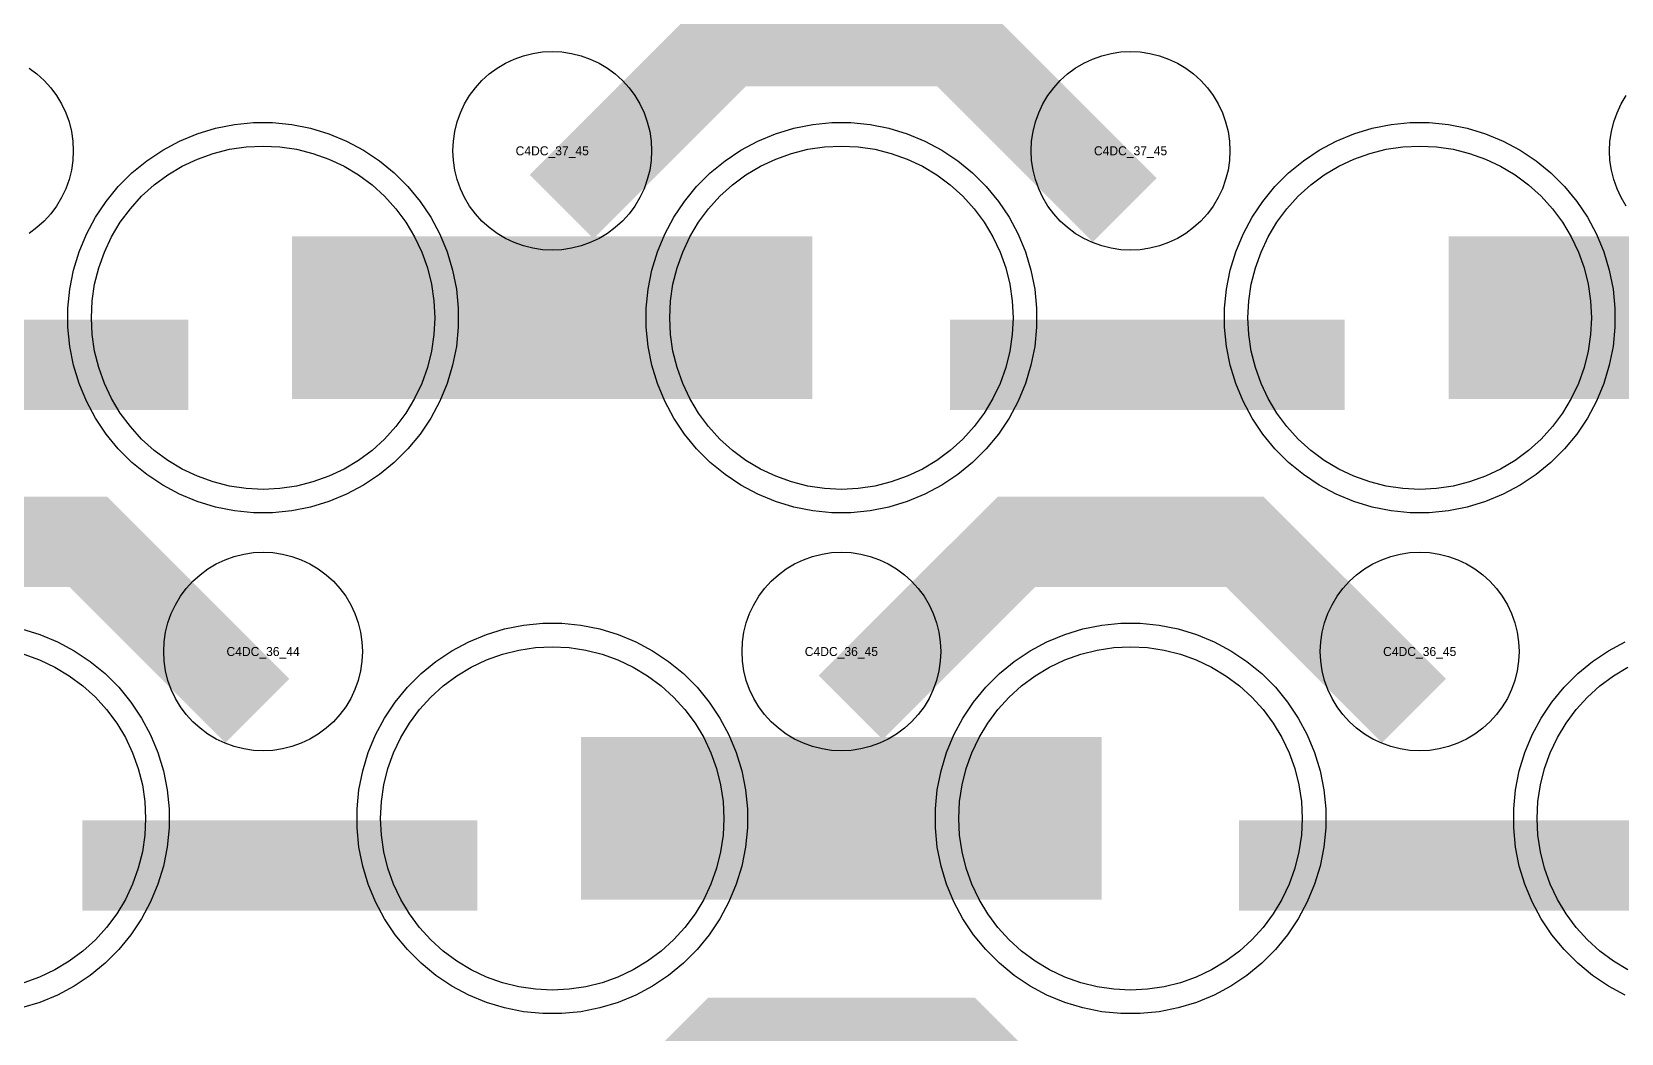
# Model space of a CAD drawing. Extents: x -11880 to 11880, y -14992 to 14992.
# Drawn here: x 2256 to 2695.8, y -9910.7 to -9633.6 of the extents above; entities that cross this region are included whole.
import ezdxf
from ezdxf.enums import TextEntityAlignment as Align

# ---------------------------------------------------------------- set-up
doc = ezdxf.new("R2010")
doc.units = 0
doc.header["$MEASUREMENT"] = 0
for name, color, linetype in [('GDS_775_DT_237', 138, 'CONTINUOUS'), ('RDL1_FS', 34, 'CONTINUOUS'), ('RDL_BS', 160, 'CONTINUOUS')]:
    doc.layers.add(name, color=color, linetype=linetype)

msp = doc.modelspace()

# ---------------------------------------------------------------- linework, layer by layer
at = {"layer": 'RDL1_FS', "color": 241, "true_color": 0xf7abae}
for points in [[(2320, -9760.204), (2315.343, -9759.975), (2310.732, -9759.291), (2306.209, -9758.159), (2301.819, -9756.587), (2297.605, -9754.595), (2293.605, -9752.197), (2289.86, -9749.419), (2286.406, -9746.289), (2283.276, -9742.835), (2280.498, -9739.09), (2278.1, -9735.09), (2276.108, -9730.876), (2274.536, -9726.486), (2273.404, -9721.963), (2272.72, -9717.352), (2272.491, -9712.695), (2272.72, -9708.038), (2273.404, -9703.427), (2274.536, -9698.904), (2276.108, -9694.514), (2278.1, -9690.3), (2280.498, -9686.3), (2283.276, -9682.555), (2286.406, -9679.101), (2289.86, -9675.971), (2293.605, -9673.193), (2297.605, -9670.795), (2301.819, -9668.803), (2306.209, -9667.231), (2310.732, -9666.099), (2315.343, -9665.415), (2320, -9665.186), (2324.657, -9665.415), (2329.268, -9666.099), (2333.791, -9667.231), (2338.181, -9668.803), (2342.395, -9670.795), (2346.395, -9673.193), (2350.14, -9675.971), (2353.594, -9679.101), (2356.724, -9682.555), (2359.502, -9686.3), (2361.9, -9690.3), (2363.892, -9694.514), (2365.464, -9698.904), (2366.596, -9703.427), (2367.28, -9708.038), (2367.509, -9712.695), (2367.28, -9717.352), (2366.596, -9721.963), (2365.464, -9726.486), (2363.892, -9730.876), (2361.9, -9735.09), (2359.502, -9739.09), (2356.724, -9742.835), (2353.594, -9746.289), (2350.14, -9749.419), (2346.395, -9752.197), (2342.395, -9754.595), (2338.181, -9756.587), (2333.791, -9758.159), (2329.268, -9759.291), (2324.657, -9759.975)], [(2480, -9760.204), (2475.343, -9759.975), (2470.732, -9759.291), (2466.209, -9758.159), (2461.819, -9756.587), (2457.605, -9754.595), (2453.605, -9752.197), (2449.86, -9749.419), (2446.406, -9746.289), (2443.276, -9742.835), (2440.498, -9739.09), (2438.1, -9735.09), (2436.108, -9730.876), (2434.536, -9726.486), (2433.404, -9721.963), (2432.72, -9717.352), (2432.491, -9712.695), (2432.72, -9708.038), (2433.404, -9703.427), (2434.536, -9698.904), (2436.108, -9694.514), (2438.1, -9690.3), (2440.498, -9686.3), (2443.276, -9682.555), (2446.406, -9679.101), (2449.86, -9675.971), (2453.605, -9673.193), (2457.605, -9670.795), (2461.819, -9668.803), (2466.209, -9667.231), (2470.732, -9666.099), (2475.343, -9665.415), (2480, -9665.186), (2484.657, -9665.415), (2489.268, -9666.099), (2493.791, -9667.231), (2498.181, -9668.803), (2502.395, -9670.795), (2506.395, -9673.193), (2510.14, -9675.971), (2513.594, -9679.101), (2516.724, -9682.555), (2519.502, -9686.3), (2521.9, -9690.3), (2523.892, -9694.514), (2525.464, -9698.904), (2526.596, -9703.427), (2527.28, -9708.038), (2527.509, -9712.695), (2527.28, -9717.352), (2526.596, -9721.963), (2525.464, -9726.486), (2523.892, -9730.876), (2521.9, -9735.09), (2519.502, -9739.09), (2516.724, -9742.835), (2513.594, -9746.289), (2510.14, -9749.419), (2506.395, -9752.197), (2502.395, -9754.595), (2498.181, -9756.587), (2493.791, -9758.159), (2489.268, -9759.291), (2484.657, -9759.975)], [(2640, -9760.204), (2635.343, -9759.975), (2630.732, -9759.291), (2626.209, -9758.159), (2621.819, -9756.587), (2617.605, -9754.595), (2613.605, -9752.197), (2609.86, -9749.419), (2606.406, -9746.289), (2603.276, -9742.835), (2600.498, -9739.09), (2598.1, -9735.09), (2596.108, -9730.876), (2594.536, -9726.486), (2593.404, -9721.963), (2592.72, -9717.352), (2592.491, -9712.695), (2592.72, -9708.038), (2593.404, -9703.427), (2594.536, -9698.904), (2596.108, -9694.514), (2598.1, -9690.3), (2600.498, -9686.3), (2603.276, -9682.555), (2606.406, -9679.101), (2609.86, -9675.971), (2613.605, -9673.193), (2617.605, -9670.795), (2621.819, -9668.803), (2626.209, -9667.231), (2630.732, -9666.099), (2635.343, -9665.415), (2640, -9665.186), (2644.657, -9665.415), (2649.268, -9666.099), (2653.791, -9667.231), (2658.181, -9668.803), (2662.395, -9670.795), (2666.395, -9673.193), (2670.14, -9675.971), (2673.594, -9679.101), (2676.724, -9682.555), (2679.502, -9686.3), (2681.9, -9690.3), (2683.892, -9694.514), (2685.464, -9698.904), (2686.596, -9703.427), (2687.28, -9708.038), (2687.509, -9712.695), (2687.28, -9717.352), (2686.596, -9721.963), (2685.464, -9726.486), (2683.892, -9730.876), (2681.9, -9735.09), (2679.502, -9739.09), (2676.724, -9742.835), (2673.594, -9746.289), (2670.14, -9749.419), (2666.395, -9752.197), (2662.395, -9754.595), (2658.181, -9756.587), (2653.791, -9758.159), (2649.268, -9759.291), (2644.657, -9759.975)]]:
    msp.add_lwpolyline(points, close=True, dxfattribs=at)
for points in [[(2328.002, -9712.695, 45, 45, 0), (2400.002, -9712.695, 45, 45, 0)], [(2400.002, -9712.695, 45, 45, 0), (2472.002, -9712.695, 45, 45, 0)], [(2648.002, -9712.695, 45, 45, 0), (2720.002, -9712.695, 45, 45, 0)]]:
    msp.add_lwpolyline(points, format="xyseb", dxfattribs=at)
at = {"layer": 'RDL1_FS'}
for points in [[(2253.791, -9805.796), (2258.181, -9807.368), (2262.395, -9809.36), (2266.395, -9811.758), (2270.14, -9814.536), (2273.594, -9817.666), (2276.724, -9821.12), (2279.502, -9824.865), (2281.9, -9828.865), (2283.892, -9833.079), (2285.464, -9837.469), (2286.596, -9841.992), (2287.28, -9846.603), (2287.509, -9851.26), (2287.28, -9855.917), (2286.596, -9860.528), (2285.464, -9865.051), (2283.892, -9869.441), (2281.9, -9873.655), (2279.502, -9877.655), (2276.724, -9881.4), (2273.594, -9884.854), (2270.14, -9887.984), (2266.395, -9890.762), (2262.395, -9893.16), (2258.181, -9895.152), (2253.791, -9896.724)], [(2697.605, -9893.16), (2693.605, -9890.762), (2689.86, -9887.984), (2686.406, -9884.854), (2683.276, -9881.4), (2680.498, -9877.655), (2678.1, -9873.655), (2676.108, -9869.441), (2674.536, -9865.051), (2673.404, -9860.528), (2672.72, -9855.917), (2672.491, -9851.26), (2672.72, -9846.603), (2673.404, -9841.992), (2674.536, -9837.469), (2676.108, -9833.079), (2678.1, -9828.865), (2680.498, -9824.865), (2683.276, -9821.12), (2686.406, -9817.666), (2689.86, -9814.536), (2693.605, -9811.758), (2697.605, -9809.36)]]:
    msp.add_lwpolyline(points, dxfattribs=at)
for points in [[(2400, -9898.769), (2395.343, -9898.54), (2390.732, -9897.856), (2386.209, -9896.724), (2381.819, -9895.152), (2377.605, -9893.16), (2373.605, -9890.762), (2369.86, -9887.984), (2366.406, -9884.854), (2363.276, -9881.4), (2360.498, -9877.655), (2358.1, -9873.655), (2356.108, -9869.441), (2354.536, -9865.051), (2353.404, -9860.528), (2352.72, -9855.917), (2352.491, -9851.26), (2352.72, -9846.603), (2353.404, -9841.992), (2354.536, -9837.469), (2356.108, -9833.079), (2358.1, -9828.865), (2360.498, -9824.865), (2363.276, -9821.12), (2366.406, -9817.666), (2369.86, -9814.536), (2373.605, -9811.758), (2377.605, -9809.36), (2381.819, -9807.368), (2386.209, -9805.796), (2390.732, -9804.664), (2395.343, -9803.98), (2400, -9803.751), (2404.657, -9803.98), (2409.268, -9804.664), (2413.791, -9805.796), (2418.181, -9807.368), (2422.395, -9809.36), (2426.395, -9811.758), (2430.14, -9814.536), (2433.594, -9817.666), (2436.724, -9821.12), (2439.502, -9824.865), (2441.9, -9828.865), (2443.892, -9833.079), (2445.464, -9837.469), (2446.596, -9841.992), (2447.28, -9846.603), (2447.509, -9851.26), (2447.28, -9855.917), (2446.596, -9860.528), (2445.464, -9865.051), (2443.892, -9869.441), (2441.9, -9873.655), (2439.502, -9877.655), (2436.724, -9881.4), (2433.594, -9884.854), (2430.14, -9887.984), (2426.395, -9890.762), (2422.395, -9893.16), (2418.181, -9895.152), (2413.791, -9896.724), (2409.268, -9897.856), (2404.657, -9898.54)], [(2560, -9898.769), (2555.343, -9898.54), (2550.732, -9897.856), (2546.209, -9896.724), (2541.819, -9895.152), (2537.605, -9893.16), (2533.605, -9890.762), (2529.86, -9887.984), (2526.406, -9884.854), (2523.276, -9881.4), (2520.498, -9877.655), (2518.1, -9873.655), (2516.108, -9869.441), (2514.536, -9865.051), (2513.404, -9860.528), (2512.72, -9855.917), (2512.491, -9851.26), (2512.72, -9846.603), (2513.404, -9841.992), (2514.536, -9837.469), (2516.108, -9833.079), (2518.1, -9828.865), (2520.498, -9824.865), (2523.276, -9821.12), (2526.406, -9817.666), (2529.86, -9814.536), (2533.605, -9811.758), (2537.605, -9809.36), (2541.819, -9807.368), (2546.209, -9805.796), (2550.732, -9804.664), (2555.343, -9803.98), (2560, -9803.751), (2564.657, -9803.98), (2569.268, -9804.664), (2573.791, -9805.796), (2578.181, -9807.368), (2582.395, -9809.36), (2586.395, -9811.758), (2590.14, -9814.536), (2593.594, -9817.666), (2596.724, -9821.12), (2599.502, -9824.865), (2601.9, -9828.865), (2603.892, -9833.079), (2605.464, -9837.469), (2606.596, -9841.992), (2607.28, -9846.603), (2607.509, -9851.26), (2607.28, -9855.917), (2606.596, -9860.528), (2605.464, -9865.051), (2603.892, -9869.441), (2601.9, -9873.655), (2599.502, -9877.655), (2596.724, -9881.4), (2593.594, -9884.854), (2590.14, -9887.984), (2586.395, -9890.762), (2582.395, -9893.16), (2578.181, -9895.152), (2573.791, -9896.724), (2569.268, -9897.856), (2564.657, -9898.54)]]:
    msp.add_lwpolyline(points, close=True, dxfattribs=at)
for points in [[(2408.002, -9851.26, 45, 45, 0), (2480.002, -9851.26, 45, 45, 0)], [(2480.002, -9851.26, 45, 45, 0), (2552.002, -9851.26, 45, 45, 0)]]:
    msp.add_lwpolyline(points, format="xyseb", dxfattribs=at)
at = {"layer": 'RDL_BS'}
for points in [[(2402.562, -9682.009, 25, 25, 0), (2448.377, -9636.194, 25, 25, 0), (2481.93, -9636.194, 25, 25, 0)], [(2558.401, -9682.908, 25, 25, 0), (2511.687, -9636.194, 25, 25, 0), (2481.929, -9636.194, 25, 25, 0)], [(2318.401, -9821.473, 25, 25, 0), (2271.687, -9774.759, 25, 25, 0), (2241.929, -9774.759, 25, 25, 0)], [(2482.562, -9820.574, 25, 25, 0), (2528.377, -9774.759, 25, 25, 0), (2561.93, -9774.759, 25, 25, 0)], [(2638.401, -9821.473, 25, 25, 0), (2591.687, -9774.759, 25, 25, 0), (2561.929, -9774.759, 25, 25, 0)], [(2270.016, -9864.273, 25, 25, 0), (2379.281, -9864.273, 25, 25, 0)], [(2590.016, -9864.273, 25, 25, 0), (2699.281, -9864.273, 25, 25, 0)], [(2402.562, -9959.134, 25, 25, 0), (2448.377, -9913.319, 25, 25, 0), (2481.93, -9913.319, 25, 25, 0)], [(2558.401, -9960.033, 25, 25, 0), (2511.687, -9913.319, 25, 25, 0), (2481.929, -9913.319, 25, 25, 0)]]:
    msp.add_lwpolyline(points, format="xyseb", dxfattribs=at)
for points in [[(2400, -9694.001), (2397.307, -9693.869), (2394.635, -9693.473), (2392.016, -9692.816), (2389.481, -9691.909), (2387.044, -9690.757), (2384.72, -9689.364), (2382.557, -9687.761), (2380.558, -9685.949), (2378.746, -9683.95), (2377.143, -9681.787), (2375.75, -9679.463), (2374.598, -9677.026), (2373.691, -9674.491), (2373.034, -9671.872), (2372.638, -9669.2), (2372.506, -9666.507), (2372.638, -9663.814), (2373.034, -9661.142), (2373.691, -9658.523), (2374.598, -9655.988), (2375.75, -9653.551), (2377.143, -9651.227), (2378.746, -9649.064), (2380.558, -9647.065), (2382.557, -9645.253), (2384.72, -9643.65), (2387.044, -9642.257), (2389.481, -9641.105), (2392.016, -9640.198), (2394.635, -9639.541), (2397.307, -9639.145), (2400, -9639.013), (2402.693, -9639.145), (2405.365, -9639.541), (2407.984, -9640.198), (2410.519, -9641.105), (2412.956, -9642.257), (2415.28, -9643.65), (2417.443, -9645.253), (2419.442, -9647.065), (2421.254, -9649.064), (2422.857, -9651.227), (2424.25, -9653.551), (2425.402, -9655.988), (2426.309, -9658.523), (2426.966, -9661.142), (2427.362, -9663.814), (2427.494, -9666.507), (2427.362, -9669.2), (2426.966, -9671.872), (2426.309, -9674.491), (2425.402, -9677.026), (2424.25, -9679.463), (2422.857, -9681.787), (2421.254, -9683.95), (2419.442, -9685.949), (2417.443, -9687.761), (2415.28, -9689.364), (2412.956, -9690.757), (2410.519, -9691.909), (2407.984, -9692.816), (2405.365, -9693.473), (2402.693, -9693.869)], [(2560, -9694.001), (2557.307, -9693.869), (2554.635, -9693.473), (2552.016, -9692.816), (2549.481, -9691.909), (2547.044, -9690.757), (2544.72, -9689.364), (2542.557, -9687.761), (2540.558, -9685.949), (2538.746, -9683.95), (2537.143, -9681.787), (2535.75, -9679.463), (2534.598, -9677.026), (2533.691, -9674.491), (2533.034, -9671.872), (2532.638, -9669.2), (2532.506, -9666.507), (2532.638, -9663.814), (2533.034, -9661.142), (2533.691, -9658.523), (2534.598, -9655.988), (2535.75, -9653.551), (2537.143, -9651.227), (2538.746, -9649.064), (2540.558, -9647.065), (2542.557, -9645.253), (2544.72, -9643.65), (2547.044, -9642.257), (2549.481, -9641.105), (2552.016, -9640.198), (2554.635, -9639.541), (2557.307, -9639.145), (2560, -9639.013), (2562.693, -9639.145), (2565.365, -9639.541), (2567.984, -9640.198), (2570.519, -9641.105), (2572.956, -9642.257), (2575.28, -9643.65), (2577.443, -9645.253), (2579.442, -9647.065), (2581.254, -9649.064), (2582.857, -9651.227), (2584.25, -9653.551), (2585.402, -9655.988), (2586.309, -9658.523), (2586.966, -9661.142), (2587.362, -9663.814), (2587.494, -9666.507), (2587.362, -9669.2), (2586.966, -9671.872), (2586.309, -9674.491), (2585.402, -9677.026), (2584.25, -9679.463), (2582.857, -9681.787), (2581.254, -9683.95), (2579.442, -9685.949), (2577.443, -9687.761), (2575.28, -9689.364), (2572.956, -9690.757), (2570.519, -9691.909), (2567.984, -9692.816), (2565.365, -9693.473), (2562.693, -9693.869)], [(2320, -9832.566), (2317.307, -9832.434), (2314.635, -9832.038), (2312.016, -9831.381), (2309.481, -9830.474), (2307.044, -9829.322), (2304.72, -9827.929), (2302.557, -9826.326), (2300.558, -9824.514), (2298.746, -9822.515), (2297.143, -9820.352), (2295.75, -9818.028), (2294.598, -9815.591), (2293.691, -9813.056), (2293.034, -9810.437), (2292.638, -9807.765), (2292.506, -9805.072), (2292.638, -9802.379), (2293.034, -9799.707), (2293.691, -9797.088), (2294.598, -9794.553), (2295.75, -9792.116), (2297.143, -9789.792), (2298.746, -9787.629), (2300.558, -9785.63), (2302.557, -9783.818), (2304.72, -9782.215), (2307.044, -9780.822), (2309.481, -9779.67), (2312.016, -9778.763), (2314.635, -9778.106), (2317.307, -9777.71), (2320, -9777.578), (2322.693, -9777.71), (2325.365, -9778.106), (2327.984, -9778.763), (2330.519, -9779.67), (2332.956, -9780.822), (2335.28, -9782.215), (2337.443, -9783.818), (2339.442, -9785.63), (2341.254, -9787.629), (2342.857, -9789.792), (2344.25, -9792.116), (2345.402, -9794.553), (2346.309, -9797.088), (2346.966, -9799.707), (2347.362, -9802.379), (2347.494, -9805.072), (2347.362, -9807.765), (2346.966, -9810.437), (2346.309, -9813.056), (2345.402, -9815.591), (2344.25, -9818.028), (2342.857, -9820.352), (2341.254, -9822.515), (2339.442, -9824.514), (2337.443, -9826.326), (2335.28, -9827.929), (2332.956, -9829.322), (2330.519, -9830.474), (2327.984, -9831.381), (2325.365, -9832.038), (2322.693, -9832.434)], [(2480, -9832.566), (2477.307, -9832.434), (2474.635, -9832.038), (2472.016, -9831.381), (2469.481, -9830.474), (2467.044, -9829.322), (2464.72, -9827.929), (2462.557, -9826.326), (2460.558, -9824.514), (2458.746, -9822.515), (2457.143, -9820.352), (2455.75, -9818.028), (2454.598, -9815.591), (2453.691, -9813.056), (2453.034, -9810.437), (2452.638, -9807.765), (2452.506, -9805.072), (2452.638, -9802.379), (2453.034, -9799.707), (2453.691, -9797.088), (2454.598, -9794.553), (2455.75, -9792.116), (2457.143, -9789.792), (2458.746, -9787.629), (2460.558, -9785.63), (2462.557, -9783.818), (2464.72, -9782.215), (2467.044, -9780.822), (2469.481, -9779.67), (2472.016, -9778.763), (2474.635, -9778.106), (2477.307, -9777.71), (2480, -9777.578), (2482.693, -9777.71), (2485.365, -9778.106), (2487.984, -9778.763), (2490.519, -9779.67), (2492.956, -9780.822), (2495.28, -9782.215), (2497.443, -9783.818), (2499.442, -9785.63), (2501.254, -9787.629), (2502.857, -9789.792), (2504.25, -9792.116), (2505.402, -9794.553), (2506.309, -9797.088), (2506.966, -9799.707), (2507.362, -9802.379), (2507.494, -9805.072), (2507.362, -9807.765), (2506.966, -9810.437), (2506.309, -9813.056), (2505.402, -9815.591), (2504.25, -9818.028), (2502.857, -9820.352), (2501.254, -9822.515), (2499.442, -9824.514), (2497.443, -9826.326), (2495.28, -9827.929), (2492.956, -9829.322), (2490.519, -9830.474), (2487.984, -9831.381), (2485.365, -9832.038), (2482.693, -9832.434)], [(2640, -9832.566), (2637.307, -9832.434), (2634.635, -9832.038), (2632.016, -9831.381), (2629.481, -9830.474), (2627.044, -9829.322), (2624.72, -9827.929), (2622.557, -9826.326), (2620.558, -9824.514), (2618.746, -9822.515), (2617.143, -9820.352), (2615.75, -9818.028), (2614.598, -9815.591), (2613.691, -9813.056), (2613.034, -9810.437), (2612.638, -9807.765), (2612.506, -9805.072), (2612.638, -9802.379), (2613.034, -9799.707), (2613.691, -9797.088), (2614.598, -9794.553), (2615.75, -9792.116), (2617.143, -9789.792), (2618.746, -9787.629), (2620.558, -9785.63), (2622.557, -9783.818), (2624.72, -9782.215), (2627.044, -9780.822), (2629.481, -9779.67), (2632.016, -9778.763), (2634.635, -9778.106), (2637.307, -9777.71), (2640, -9777.578), (2642.693, -9777.71), (2645.365, -9778.106), (2647.984, -9778.763), (2650.519, -9779.67), (2652.956, -9780.822), (2655.28, -9782.215), (2657.443, -9783.818), (2659.442, -9785.63), (2661.254, -9787.629), (2662.857, -9789.792), (2664.25, -9792.116), (2665.402, -9794.553), (2666.309, -9797.088), (2666.966, -9799.707), (2667.362, -9802.379), (2667.494, -9805.072), (2667.362, -9807.765), (2666.966, -9810.437), (2666.309, -9813.056), (2665.402, -9815.591), (2664.25, -9818.028), (2662.857, -9820.352), (2661.254, -9822.515), (2659.442, -9824.514), (2657.443, -9826.326), (2655.28, -9827.929), (2652.956, -9829.322), (2650.519, -9830.474), (2647.984, -9831.381), (2645.365, -9832.038), (2642.693, -9832.434)], [(2397.356, -9905.26), (2392.062, -9904.743), (2386.835, -9903.697), (2381.795, -9902.166), (2376.885, -9900.135), (2372.223, -9897.643), (2367.809, -9894.696), (2363.708, -9891.334), (2359.926, -9887.552), (2356.564, -9883.451), (2353.617, -9879.037), (2351.125, -9874.375), (2349.094, -9869.465), (2347.563, -9864.425), (2346.517, -9859.198), (2346, -9853.904), (2346, -9848.616), (2346.517, -9843.322), (2347.563, -9838.095), (2349.094, -9833.055), (2351.125, -9828.145), (2353.617, -9823.483), (2356.564, -9819.069), (2359.926, -9814.968), (2363.708, -9811.186), (2367.809, -9807.824), (2372.223, -9804.877), (2376.885, -9802.385), (2381.795, -9800.354), (2386.835, -9798.823), (2392.062, -9797.777), (2397.356, -9797.26), (2402.644, -9797.26), (2407.938, -9797.777), (2413.165, -9798.823), (2418.205, -9800.354), (2423.115, -9802.385), (2427.777, -9804.877), (2432.191, -9807.824), (2436.292, -9811.186), (2440.074, -9814.968), (2443.436, -9819.069), (2446.383, -9823.483), (2448.875, -9828.145), (2450.906, -9833.055), (2452.437, -9838.095), (2453.483, -9843.322), (2454, -9848.616), (2454, -9853.904), (2453.483, -9859.198), (2452.437, -9864.425), (2450.906, -9869.465), (2448.875, -9874.375), (2446.383, -9879.037), (2443.436, -9883.451), (2440.074, -9887.552), (2436.292, -9891.334), (2432.191, -9894.696), (2427.777, -9897.643), (2423.115, -9900.135), (2418.205, -9902.166), (2413.165, -9903.697), (2407.938, -9904.743), (2402.644, -9905.26)], [(2557.356, -9905.26), (2552.062, -9904.743), (2546.835, -9903.697), (2541.795, -9902.166), (2536.885, -9900.135), (2532.223, -9897.643), (2527.809, -9894.696), (2523.708, -9891.334), (2519.926, -9887.552), (2516.564, -9883.451), (2513.617, -9879.037), (2511.125, -9874.375), (2509.094, -9869.465), (2507.563, -9864.425), (2506.517, -9859.198), (2506, -9853.904), (2506, -9848.616), (2506.517, -9843.322), (2507.563, -9838.095), (2509.094, -9833.055), (2511.125, -9828.145), (2513.617, -9823.483), (2516.564, -9819.069), (2519.926, -9814.968), (2523.708, -9811.186), (2527.809, -9807.824), (2532.223, -9804.877), (2536.885, -9802.385), (2541.795, -9800.354), (2546.835, -9798.823), (2552.062, -9797.777), (2557.356, -9797.26), (2562.644, -9797.26), (2567.938, -9797.777), (2573.165, -9798.823), (2578.205, -9800.354), (2583.115, -9802.385), (2587.777, -9804.877), (2592.191, -9807.824), (2596.292, -9811.186), (2600.074, -9814.968), (2603.436, -9819.069), (2606.383, -9823.483), (2608.875, -9828.145), (2610.906, -9833.055), (2612.437, -9838.095), (2613.483, -9843.322), (2614, -9848.616), (2614, -9853.904), (2613.483, -9859.198), (2612.437, -9864.425), (2610.906, -9869.465), (2608.875, -9874.375), (2606.383, -9879.037), (2603.436, -9883.451), (2600.074, -9887.552), (2596.292, -9891.334), (2592.191, -9894.696), (2587.777, -9897.643), (2583.115, -9900.135), (2578.205, -9902.166), (2573.165, -9903.697), (2567.938, -9904.743), (2562.644, -9905.26)]]:
    msp.add_lwpolyline(points, close=True, dxfattribs=at)
for points in [[(2255.28, -9643.65), (2257.443, -9645.253), (2259.442, -9647.065), (2261.254, -9649.064), (2262.857, -9651.227), (2264.25, -9653.551), (2265.402, -9655.988), (2266.309, -9658.523), (2266.966, -9661.142), (2267.362, -9663.814), (2267.494, -9666.507), (2267.362, -9669.2), (2266.966, -9671.872), (2266.309, -9674.491), (2265.402, -9677.026), (2264.25, -9679.463), (2262.857, -9681.787), (2261.254, -9683.95), (2259.442, -9685.949), (2257.443, -9687.761), (2255.28, -9689.364)], [(2697.143, -9681.787), (2695.75, -9679.463), (2694.598, -9677.026), (2693.691, -9674.491), (2693.034, -9671.872), (2692.638, -9669.2), (2692.506, -9666.507), (2692.638, -9663.814), (2693.034, -9661.142), (2693.691, -9658.523), (2694.598, -9655.988), (2695.75, -9653.551), (2697.143, -9651.227)], [(2253.165, -9798.823), (2258.205, -9800.354), (2263.115, -9802.385), (2267.777, -9804.877), (2272.191, -9807.824), (2276.292, -9811.186), (2280.074, -9814.968), (2283.436, -9819.069), (2286.383, -9823.483), (2288.875, -9828.145), (2290.906, -9833.055), (2292.437, -9838.095), (2293.483, -9843.322), (2294, -9848.616), (2294, -9853.904), (2293.483, -9859.198), (2292.437, -9864.425), (2290.906, -9869.465), (2288.875, -9874.375), (2286.383, -9879.037), (2283.436, -9883.451), (2280.074, -9887.552), (2276.292, -9891.334), (2272.191, -9894.696), (2267.777, -9897.643), (2263.115, -9900.135), (2258.205, -9902.166), (2253.165, -9903.697)], [(2696.885, -9900.135), (2692.223, -9897.643), (2687.809, -9894.696), (2683.708, -9891.334), (2679.926, -9887.552), (2676.564, -9883.451), (2673.617, -9879.037), (2671.125, -9874.375), (2669.094, -9869.465), (2667.563, -9864.425), (2666.517, -9859.198), (2666, -9853.904), (2666, -9848.616), (2666.517, -9843.322), (2667.563, -9838.095), (2669.094, -9833.055), (2671.125, -9828.145), (2673.617, -9823.483), (2676.564, -9819.069), (2679.926, -9814.968), (2683.708, -9811.186), (2687.809, -9807.824), (2692.223, -9804.877), (2696.885, -9802.385)]]:
    msp.add_lwpolyline(points, dxfattribs=at)
at = {"layer": 'RDL_BS', "color": 241, "true_color": 0xf7abae}
for points in [[(2317.356, -9766.695), (2312.062, -9766.178), (2306.835, -9765.132), (2301.795, -9763.601), (2296.885, -9761.57), (2292.223, -9759.078), (2287.809, -9756.131), (2283.708, -9752.769), (2279.926, -9748.987), (2276.564, -9744.886), (2273.617, -9740.472), (2271.125, -9735.81), (2269.094, -9730.9), (2267.563, -9725.86), (2266.517, -9720.633), (2266, -9715.339), (2266, -9710.051), (2266.517, -9704.757), (2267.563, -9699.53), (2269.094, -9694.49), (2271.125, -9689.58), (2273.617, -9684.918), (2276.564, -9680.504), (2279.926, -9676.403), (2283.708, -9672.621), (2287.809, -9669.259), (2292.223, -9666.312), (2296.885, -9663.82), (2301.795, -9661.789), (2306.835, -9660.258), (2312.062, -9659.212), (2317.356, -9658.695), (2322.644, -9658.695), (2327.938, -9659.212), (2333.165, -9660.258), (2338.205, -9661.789), (2343.115, -9663.82), (2347.777, -9666.312), (2352.191, -9669.259), (2356.292, -9672.621), (2360.074, -9676.403), (2363.436, -9680.504), (2366.383, -9684.918), (2368.875, -9689.58), (2370.906, -9694.49), (2372.437, -9699.53), (2373.483, -9704.757), (2374, -9710.051), (2374, -9715.339), (2373.483, -9720.633), (2372.437, -9725.86), (2370.906, -9730.9), (2368.875, -9735.81), (2366.383, -9740.472), (2363.436, -9744.886), (2360.074, -9748.987), (2356.292, -9752.769), (2352.191, -9756.131), (2347.777, -9759.078), (2343.115, -9761.57), (2338.205, -9763.601), (2333.165, -9765.132), (2327.938, -9766.178), (2322.644, -9766.695)], [(2477.356, -9766.695), (2472.062, -9766.178), (2466.835, -9765.132), (2461.795, -9763.601), (2456.885, -9761.57), (2452.223, -9759.078), (2447.809, -9756.131), (2443.708, -9752.769), (2439.926, -9748.987), (2436.564, -9744.886), (2433.617, -9740.472), (2431.125, -9735.81), (2429.094, -9730.9), (2427.563, -9725.86), (2426.517, -9720.633), (2426, -9715.339), (2426, -9710.051), (2426.517, -9704.757), (2427.563, -9699.53), (2429.094, -9694.49), (2431.125, -9689.58), (2433.617, -9684.918), (2436.564, -9680.504), (2439.926, -9676.403), (2443.708, -9672.621), (2447.809, -9669.259), (2452.223, -9666.312), (2456.885, -9663.82), (2461.795, -9661.789), (2466.835, -9660.258), (2472.062, -9659.212), (2477.356, -9658.695), (2482.644, -9658.695), (2487.938, -9659.212), (2493.165, -9660.258), (2498.205, -9661.789), (2503.115, -9663.82), (2507.777, -9666.312), (2512.191, -9669.259), (2516.292, -9672.621), (2520.074, -9676.403), (2523.436, -9680.504), (2526.383, -9684.918), (2528.875, -9689.58), (2530.906, -9694.49), (2532.437, -9699.53), (2533.483, -9704.757), (2534, -9710.051), (2534, -9715.339), (2533.483, -9720.633), (2532.437, -9725.86), (2530.906, -9730.9), (2528.875, -9735.81), (2526.383, -9740.472), (2523.436, -9744.886), (2520.074, -9748.987), (2516.292, -9752.769), (2512.191, -9756.131), (2507.777, -9759.078), (2503.115, -9761.57), (2498.205, -9763.601), (2493.165, -9765.132), (2487.938, -9766.178), (2482.644, -9766.695)], [(2637.356, -9766.695), (2632.062, -9766.178), (2626.835, -9765.132), (2621.795, -9763.601), (2616.885, -9761.57), (2612.223, -9759.078), (2607.809, -9756.131), (2603.708, -9752.769), (2599.926, -9748.987), (2596.564, -9744.886), (2593.617, -9740.472), (2591.125, -9735.81), (2589.094, -9730.9), (2587.563, -9725.86), (2586.517, -9720.633), (2586, -9715.339), (2586, -9710.051), (2586.517, -9704.757), (2587.563, -9699.53), (2589.094, -9694.49), (2591.125, -9689.58), (2593.617, -9684.918), (2596.564, -9680.504), (2599.926, -9676.403), (2603.708, -9672.621), (2607.809, -9669.259), (2612.223, -9666.312), (2616.885, -9663.82), (2621.795, -9661.789), (2626.835, -9660.258), (2632.062, -9659.212), (2637.356, -9658.695), (2642.644, -9658.695), (2647.938, -9659.212), (2653.165, -9660.258), (2658.205, -9661.789), (2663.115, -9663.82), (2667.777, -9666.312), (2672.191, -9669.259), (2676.292, -9672.621), (2680.074, -9676.403), (2683.436, -9680.504), (2686.383, -9684.918), (2688.875, -9689.58), (2690.906, -9694.49), (2692.437, -9699.53), (2693.483, -9704.757), (2694, -9710.051), (2694, -9715.339), (2693.483, -9720.633), (2692.437, -9725.86), (2690.906, -9730.9), (2688.875, -9735.81), (2686.383, -9740.472), (2683.436, -9744.886), (2680.074, -9748.987), (2676.292, -9752.769), (2672.191, -9756.131), (2667.777, -9759.078), (2663.115, -9761.57), (2658.205, -9763.601), (2653.165, -9765.132), (2647.938, -9766.178), (2642.644, -9766.695)]]:
    msp.add_lwpolyline(points, close=True, dxfattribs=at)
for points in [[(2190.016, -9725.708, 25, 25, 0), (2299.281, -9725.708, 25, 25, 0)], [(2510.016, -9725.708, 25, 25, 0), (2619.281, -9725.708, 25, 25, 0)]]:
    msp.add_lwpolyline(points, format="xyseb", dxfattribs=at)

# ---------------------------------------------------------------- texts
at = {"layer": 'GDS_775_DT_237'}
for s, p in [('C4DC_37_45', (2400, -9666.507)), ('C4DC_37_45', (2400, -9666.507)), ('C4DC_37_45', (2560, -9666.507)), ('C4DC_37_45', (2560, -9666.507)), ('C4DC_36_44', (2320, -9805.072)), ('C4DC_36_44', (2320, -9805.072)), ('C4DC_36_45', (2480, -9805.072)), ('C4DC_36_45', (2480, -9805.072)), ('C4DC_36_45', (2640, -9805.072)), ('C4DC_36_45', (2640, -9805.072))]:
    msp.add_text(s, height=2.5, dxfattribs=at).set_placement(p, align=Align.MIDDLE_CENTER)

doc.saveas('drawing.dxf')
